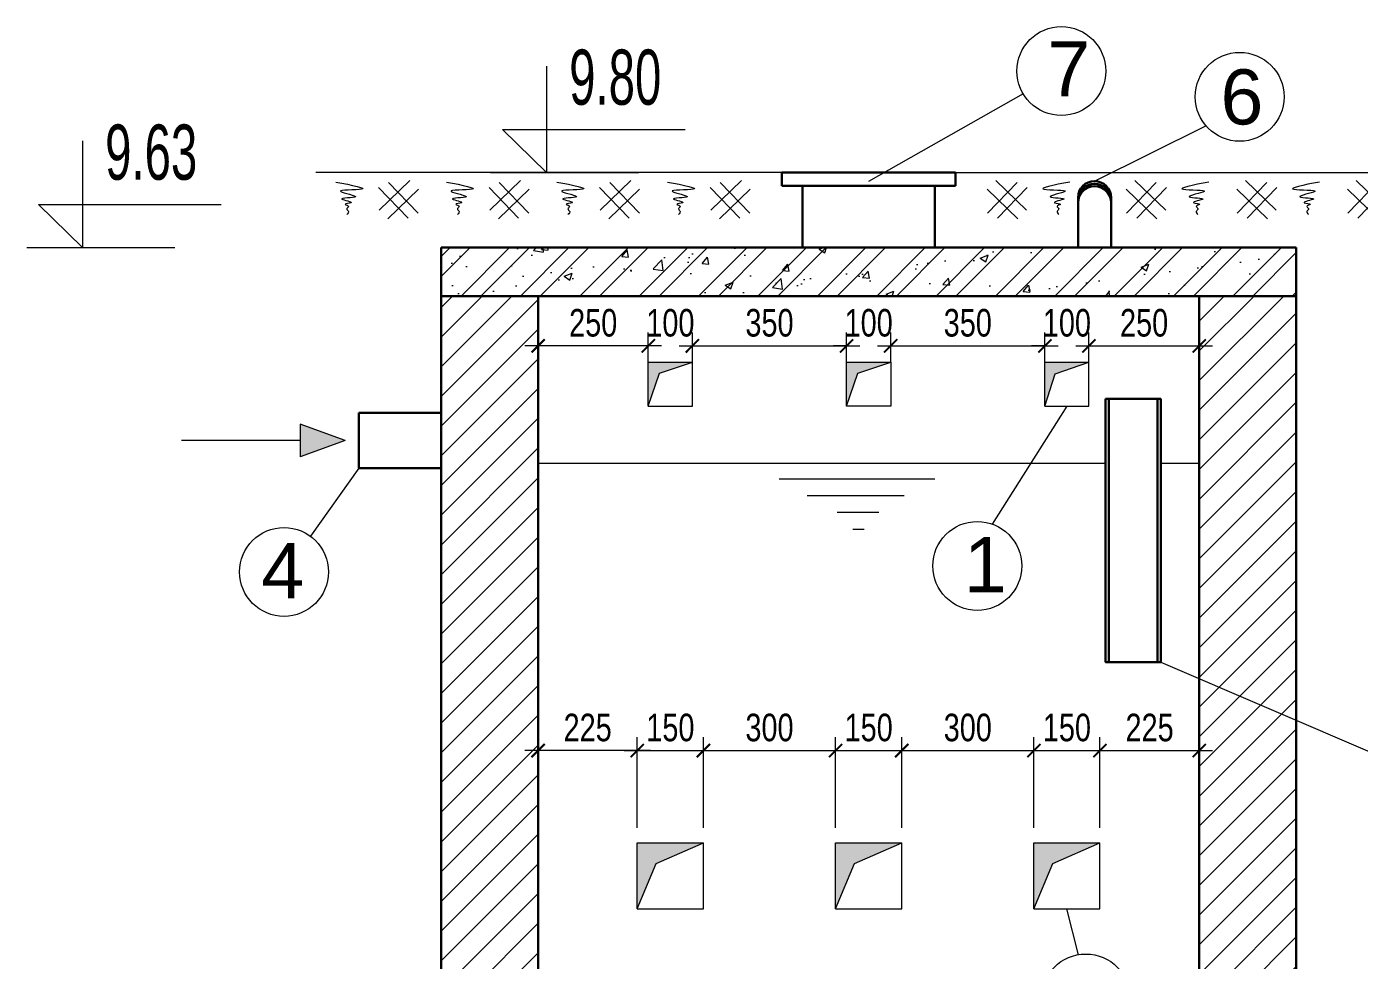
# Model space of a CAD drawing. Header units: millimetres. Extents: x -819040 to 60987, y -269988 to 131461.
# Drawn here: x -120313 to -117289, y -33284 to -31167 of the extents above; entities that cross this region are included whole.
import ezdxf

# ---------------------------------------------------------------- set-up
doc = ezdxf.new("R2010")
doc.units = ezdxf.units.MM
doc.layers.get('0').update_dxf_attribs({"lineweight": 9})
doc.layers.get('Defpoints').update_dxf_attribs({"lineweight": 9})
for name, color, linetype, lineweight in [('BE TU HOAI-CONTINOUS', 3, 'Continuous', 30), ('GHI CHU', 51, 'Continuous', 9), ('HATCH-BE TONG', 41, 'Continuous', 0), ('HATCH-COT THEP', 30, 'Continuous', 0), ('HATCH-GACH', 41, 'Continuous', 0), ('KICH THUOC', 21, 'Continuous', 13), ('KICH THUOC @ 25', 21, 'Continuous', 13), ('MO', 254, 'Continuous', 9), ('PTD-MAT DAT', 7, 'Continuous', 9)]:
    doc.layers.add(name, color=color, linetype=linetype, lineweight=lineweight)
doc.styles.add('arial', font='VnArial-NarrowH.TTF')
doc.styles.add('KICH THUOC', font='arial.ttf', dxfattribs={"width": 0.75})
doc.dimstyles.new('TCVN-2.5', dxfattribs={"dimtxt": 2.5, "dimasz": 1.2, "dimexe": 1.2, "dimexo": 0, "dimgap": 0.8, "dimtad": 1, "dimtoh": 1, "dimdec": 0, "dimzin": 0, "dimdsep": 46, "dimtxsty": 'KICH THUOC', "dimblk": 'ARCHTICK', "dimcen": 1.2, "dimdle": 1.2, "dimclrd": 31, "dimclre": 31, "dimclrt": 256, "dimadec": 0, "dimazin": 0, "dimtm": 1e-09, "dimtfac": 1, "dimtdec": 0, "dimtix": 1, "dimtofl": 0, "dimtmove": 0, "dimatfit": 2, "dimfxl": 7, "dimfxlon": 1, "dimtolj": 1, "dimtzin": 0, "dimlwd": -1, "dimlwe": -1, "dimarcsym": 1})
pattern_1 = [(45, (-790.095, -239.356), (-33.67596, 33.67596), [])]

# ---------------------------------------------------------------- blocks, each defined once
blk = doc.blocks.new('*U61')
at = {"layer": 'PTD-MAT DAT'}
for p, q in [((-147434.5, -32064.2), (-146804.9, -32064.2)), ((-147289.5, -32247.8), (-147155.4, -32108.9)), ((-147112.8, -32234.2), (-147251.7, -32100.1)), ((-147152.1, -32273.6), (-147291, -32139.4)), ((-147243.8, -32270.4), (-147109.6, -32131.4))]:
    blk.add_line(p, q, dxfattribs=at)
blk.add_spline([(-146917.1, -32106.9), (-147032.9, -32140), (-146939, -32150.1), (-147006.2, -32174.2), (-146944.1, -32184.3), (-146985.9, -32200.7), (-146959.3, -32208.3), (-146974.5, -32217.2), (-146966.9, -32227.3), (-146974.5, -32240), (-146966.9, -32253.9)], degree=3, dxfattribs=at)
blk = doc.blocks.new('*U62')
at = {"layer": 'PTD-MAT DAT'}
for p, q in [((-147434.5, -32064.2), (-145803.3, -32064.2)), ((-147289.5, -32247.8), (-147155.4, -32108.9)), ((-147112.8, -32234.2), (-147251.7, -32100.1)), ((-146789.5, -32247.8), (-146655.4, -32108.9)), ((-146612.8, -32234.2), (-146751.7, -32100.1)), ((-146289.5, -32247.8), (-146155.4, -32108.9)), ((-146112.8, -32234.2), (-146251.7, -32100.1)), ((-147152.1, -32273.6), (-147291, -32139.4)), ((-147243.8, -32270.4), (-147109.6, -32131.4)), ((-146652.1, -32273.6), (-146791, -32139.4)), ((-146743.8, -32270.4), (-146609.6, -32131.4)), ((-146152.1, -32273.6), (-146291, -32139.4)), ((-146243.8, -32270.4), (-146109.6, -32131.4))]:
    blk.add_line(p, q, dxfattribs=at)
for points in [[(-146917.1, -32106.9), (-147032.9, -32140), (-146939, -32150.1), (-147006.2, -32174.2), (-146944.1, -32184.3), (-146985.9, -32200.7), (-146959.3, -32208.3), (-146974.5, -32217.2), (-146966.9, -32227.3), (-146974.5, -32240), (-146966.9, -32253.9)], [(-146417.1, -32106.9), (-146532.9, -32140), (-146439, -32150.1), (-146506.2, -32174.2), (-146444.1, -32184.3), (-146485.9, -32200.7), (-146459.3, -32208.3), (-146474.5, -32217.2), (-146466.9, -32227.3), (-146474.5, -32240), (-146466.9, -32253.9)], [(-145917.1, -32106.9), (-146032.9, -32140), (-145939, -32150.1), (-146006.2, -32174.2), (-145944.1, -32184.3), (-145985.9, -32200.7), (-145959.3, -32208.3), (-145974.5, -32217.2), (-145966.9, -32227.3), (-145974.5, -32240), (-145966.9, -32253.9)]]:
    blk.add_spline(points, degree=3, dxfattribs=at)
blk = doc.blocks.new('*U63')
at = {"layer": 'PTD-MAT DAT'}
for p, q in [((-147434.5, -32064.2), (-149543.1, -32064.2)), ((-149256.2, -32234.2), (-149117.3, -32100.1)), ((-149079.4, -32247.8), (-149213.6, -32108.9)), ((-148756.2, -32234.2), (-148617.3, -32100.1)), ((-148579.4, -32247.8), (-148713.6, -32108.9)), ((-148256.2, -32234.2), (-148117.3, -32100.1)), ((-148079.4, -32247.8), (-148213.6, -32108.9)), ((-147756.2, -32234.2), (-147617.3, -32100.1)), ((-147579.4, -32247.8), (-147713.6, -32108.9)), ((-149125.2, -32270.4), (-149259.3, -32131.4)), ((-149216.9, -32273.6), (-149078, -32139.4)), ((-148625.2, -32270.4), (-148759.3, -32131.4)), ((-148716.9, -32273.6), (-148578, -32139.4)), ((-148125.2, -32270.4), (-148259.3, -32131.4)), ((-148216.9, -32273.6), (-148078, -32139.4)), ((-147625.2, -32270.4), (-147759.3, -32131.4)), ((-147716.9, -32273.6), (-147578, -32139.4))]:
    blk.add_line(p, q, dxfattribs=at)
for points in [[(-149451.9, -32106.9), (-149336.1, -32140), (-149429.9, -32150.1), (-149362.7, -32174.2), (-149424.9, -32184.3), (-149383, -32200.7), (-149409.7, -32208.3), (-149394.4, -32217.2), (-149402.1, -32227.3), (-149394.4, -32240), (-149402.1, -32253.9)], [(-148951.9, -32106.9), (-148836.1, -32140), (-148929.9, -32150.1), (-148862.7, -32174.2), (-148924.9, -32184.3), (-148883, -32200.7), (-148909.7, -32208.3), (-148894.4, -32217.2), (-148902.1, -32227.3), (-148894.4, -32240), (-148902.1, -32253.9)], [(-148451.9, -32106.9), (-148336.1, -32140), (-148429.9, -32150.1), (-148362.7, -32174.2), (-148424.9, -32184.3), (-148383, -32200.7), (-148409.7, -32208.3), (-148394.4, -32217.2), (-148402.1, -32227.3), (-148394.4, -32240), (-148402.1, -32253.9)], [(-147951.9, -32106.9), (-147836.1, -32140), (-147929.9, -32150.1), (-147862.7, -32174.2), (-147924.9, -32184.3), (-147883, -32200.7), (-147909.7, -32208.3), (-147894.4, -32217.2), (-147902.1, -32227.3), (-147894.4, -32240), (-147902.1, -32253.9)]]:
    blk.add_spline(points, degree=3, dxfattribs=at)
blk = doc.blocks.new('_ArchTick')
at = {"color": 0, "linetype": 'ByBlock', "const_width": 0.15}
blk.add_lwpolyline([(-0.5, -0.5), (0.5, 0.5)], dxfattribs=at)
blk = doc.blocks.new('*D2111')
at = {"layer": 'Defpoints', "color": 0, "transparency": 16777216}
for p in [(-118777.6, -32808.2), (-118927.6, -33017.5), (-118777.6, -33017.5)]:
    blk.add_point(p, dxfattribs=at)
at = {"layer": 'KICH THUOC', "color": 31, "transparency": 16777216}
for p, q in [((-118927.6, -32983.2), (-118927.6, -32778.2)), ((-118777.6, -32983.2), (-118777.6, -32778.2)), ((-118957.6, -32808.2), (-118747.6, -32808.2))]:
    blk.add_line(p, q, dxfattribs=at)
at = {"layer": 'KICH THUOC', "color": 31, "transparency": 16777216, "xscale": 29.99999999999998, "yscale": 29.99999999999998, "zscale": 29.99999999999998, "rotation": 180}
blk.add_blockref('_ArchTick', (-118927.6, -32808.2), dxfattribs=at)
at = {"layer": 'KICH THUOC', "color": 31, "transparency": 16777216, "xscale": 29.99999999999998, "yscale": 29.99999999999998, "zscale": 29.99999999999998}
blk.add_blockref('_ArchTick', (-118777.6, -32808.2), dxfattribs=at)
at = {"layer": 'KICH THUOC', "transparency": 16777216, "insert": (-118852.6, -32756.3), "char_height": 62.5, "attachment_point": 5, "style": 'KICH THUOC'}
blk.add_mtext('\\A1;150', dxfattribs=at)
blk = doc.blocks.new('*D2112')
at = {"layer": 'Defpoints', "color": 0, "transparency": 16777216}
for p in [(-118477.7, -32808.2), (-118777.6, -33017.5), (-118477.7, -33017.5)]:
    blk.add_point(p, dxfattribs=at)
at = {"layer": 'KICH THUOC', "color": 31, "transparency": 16777216}
for p, q in [((-118777.6, -32983.2), (-118777.6, -32778.2)), ((-118477.7, -32983.2), (-118477.7, -32778.2)), ((-118807.6, -32808.2), (-118447.7, -32808.2))]:
    blk.add_line(p, q, dxfattribs=at)
at = {"layer": 'KICH THUOC', "color": 31, "transparency": 16777216, "xscale": 29.99999999999998, "yscale": 29.99999999999998, "zscale": 29.99999999999998, "rotation": 180}
blk.add_blockref('_ArchTick', (-118777.6, -32808.2), dxfattribs=at)
at = {"layer": 'KICH THUOC', "color": 31, "transparency": 16777216, "xscale": 29.99999999999998, "yscale": 29.99999999999998, "zscale": 29.99999999999998}
blk.add_blockref('_ArchTick', (-118477.7, -32808.2), dxfattribs=at)
at = {"layer": 'KICH THUOC', "transparency": 16777216, "insert": (-118627.7, -32756.3), "char_height": 62.5, "attachment_point": 5, "style": 'KICH THUOC'}
blk.add_mtext('\\A1;300', dxfattribs=at)
blk = doc.blocks.new('*D2113')
at = {"layer": 'Defpoints', "color": 0, "transparency": 16777216}
for p in [(-118327.7, -32808.2), (-118477.7, -33017.5), (-118327.7, -33017.5)]:
    blk.add_point(p, dxfattribs=at)
at = {"layer": 'KICH THUOC', "color": 31, "transparency": 16777216}
for p, q in [((-118477.7, -32983.2), (-118477.7, -32778.2)), ((-118327.7, -32983.2), (-118327.7, -32778.2)), ((-118507.7, -32808.2), (-118297.7, -32808.2))]:
    blk.add_line(p, q, dxfattribs=at)
at = {"layer": 'KICH THUOC', "color": 31, "transparency": 16777216, "xscale": 29.99999999999998, "yscale": 29.99999999999998, "zscale": 29.99999999999998, "rotation": 180}
blk.add_blockref('_ArchTick', (-118477.7, -32808.2), dxfattribs=at)
at = {"layer": 'KICH THUOC', "color": 31, "transparency": 16777216, "xscale": 29.99999999999998, "yscale": 29.99999999999998, "zscale": 29.99999999999998}
blk.add_blockref('_ArchTick', (-118327.7, -32808.2), dxfattribs=at)
at = {"layer": 'KICH THUOC', "transparency": 16777216, "insert": (-118402.7, -32756.3), "char_height": 62.5, "attachment_point": 5, "style": 'KICH THUOC'}
blk.add_mtext('\\A1;150', dxfattribs=at)
blk = doc.blocks.new('*D2114')
at = {"layer": 'Defpoints', "color": 0, "transparency": 16777216}
for p in [(-118027.9, -32808.2), (-118327.7, -33017.5), (-118027.9, -33017.5)]:
    blk.add_point(p, dxfattribs=at)
at = {"layer": 'KICH THUOC', "color": 31, "transparency": 16777216}
for p, q in [((-118327.7, -32983.2), (-118327.7, -32778.2)), ((-118027.9, -32983.2), (-118027.9, -32778.2)), ((-118357.7, -32808.2), (-117997.9, -32808.2))]:
    blk.add_line(p, q, dxfattribs=at)
at = {"layer": 'KICH THUOC', "color": 31, "transparency": 16777216, "xscale": 29.99999999999998, "yscale": 29.99999999999998, "zscale": 29.99999999999998, "rotation": 180}
blk.add_blockref('_ArchTick', (-118327.7, -32808.2), dxfattribs=at)
at = {"layer": 'KICH THUOC', "color": 31, "transparency": 16777216, "xscale": 29.99999999999998, "yscale": 29.99999999999998, "zscale": 29.99999999999998}
blk.add_blockref('_ArchTick', (-118027.9, -32808.2), dxfattribs=at)
at = {"layer": 'KICH THUOC', "transparency": 16777216, "insert": (-118177.8, -32756.3), "char_height": 62.5, "attachment_point": 5, "style": 'KICH THUOC'}
blk.add_mtext('\\A1;300', dxfattribs=at)
blk = doc.blocks.new('*D2115')
at = {"layer": 'Defpoints', "color": 0, "transparency": 16777216}
for p in [(-117877.9, -32808.2), (-118027.9, -33017.5), (-117877.9, -33017.5)]:
    blk.add_point(p, dxfattribs=at)
at = {"layer": 'KICH THUOC', "color": 31, "transparency": 16777216}
for p, q in [((-118027.9, -32983.2), (-118027.9, -32778.2)), ((-117877.9, -32983.2), (-117877.9, -32778.2)), ((-118057.9, -32808.2), (-117847.9, -32808.2))]:
    blk.add_line(p, q, dxfattribs=at)
at = {"layer": 'KICH THUOC', "color": 31, "transparency": 16777216, "xscale": 29.99999999999998, "yscale": 29.99999999999998, "zscale": 29.99999999999998, "rotation": 180}
blk.add_blockref('_ArchTick', (-118027.9, -32808.2), dxfattribs=at)
at = {"layer": 'KICH THUOC', "color": 31, "transparency": 16777216, "xscale": 29.99999999999998, "yscale": 29.99999999999998, "zscale": 29.99999999999998}
blk.add_blockref('_ArchTick', (-117877.9, -32808.2), dxfattribs=at)
at = {"layer": 'KICH THUOC', "transparency": 16777216, "insert": (-117952.9, -32756.3), "char_height": 62.5, "attachment_point": 5, "style": 'KICH THUOC'}
blk.add_mtext('\\A1;150', dxfattribs=at)
blk = doc.blocks.new('*D2116')
at = {"layer": 'Defpoints', "color": 0, "transparency": 16777216}
for p in [(-117652.7, -32808.2), (-117877.9, -33017.5), (-117652.7, -33017.5)]:
    blk.add_point(p, dxfattribs=at)
at = {"layer": 'KICH THUOC', "color": 31, "transparency": 16777216}
for p, q in [((-117877.9, -32983.2), (-117877.9, -32778.2)), ((-117652.7, -32983.2), (-117652.7, -32778.2)), ((-117907.9, -32808.2), (-117622.7, -32808.2))]:
    blk.add_line(p, q, dxfattribs=at)
at = {"layer": 'KICH THUOC', "color": 31, "transparency": 16777216, "xscale": 29.99999999999998, "yscale": 29.99999999999998, "zscale": 29.99999999999998, "rotation": 180}
blk.add_blockref('_ArchTick', (-117877.9, -32808.2), dxfattribs=at)
at = {"layer": 'KICH THUOC', "color": 31, "transparency": 16777216, "xscale": 29.99999999999998, "yscale": 29.99999999999998, "zscale": 29.99999999999998}
blk.add_blockref('_ArchTick', (-117652.7, -32808.2), dxfattribs=at)
at = {"layer": 'KICH THUOC', "transparency": 16777216, "insert": (-117765.3, -32756.3), "char_height": 62.5, "attachment_point": 5, "style": 'KICH THUOC'}
blk.add_mtext('\\A1;225', dxfattribs=at)
blk = doc.blocks.new('*D2117')
at = {"layer": 'Defpoints', "color": 0, "transparency": 16777216}
for p in [(-119152.7, -32808.2), (-119152.7, -33017.5), (-118927.6, -33017.5)]:
    blk.add_point(p, dxfattribs=at)
at = {"layer": 'KICH THUOC', "color": 31, "transparency": 16777216}
for p, q in [((-119152.7, -32983.2), (-119152.7, -32778.2)), ((-118927.6, -32983.2), (-118927.6, -32778.2)), ((-118897.6, -32808.2), (-119182.7, -32808.2))]:
    blk.add_line(p, q, dxfattribs=at)
at = {"layer": 'KICH THUOC', "color": 31, "transparency": 16777216, "xscale": 29.99999999999998, "yscale": 29.99999999999998, "zscale": 29.99999999999998, "rotation": 180}
blk.add_blockref('_ArchTick', (-119152.7, -32808.2), dxfattribs=at)
at = {"layer": 'KICH THUOC', "color": 31, "transparency": 16777216, "xscale": 29.99999999999998, "yscale": 29.99999999999998, "zscale": 29.99999999999998}
blk.add_blockref('_ArchTick', (-118927.6, -32808.2), dxfattribs=at)
at = {"layer": 'KICH THUOC', "transparency": 16777216, "insert": (-119040.2, -32756.3), "char_height": 62.5, "attachment_point": 5, "style": 'KICH THUOC'}
blk.add_mtext('\\A1;225', dxfattribs=at)
blk = doc.blocks.new('*D2118')
at = {"layer": 'Defpoints', "color": 0, "transparency": 16777216}
for p in [(-118802.6, -31890.5), (-118902.6, -31927.5), (-118802.6, -31927.5)]:
    blk.add_point(p, dxfattribs=at)
at = {"layer": 'KICH THUOC', "color": 31, "transparency": 16777216}
for p, q in [((-118902.6, -31927.5), (-118902.6, -31860.5)), ((-118802.6, -31927.5), (-118802.6, -31860.5)), ((-118902.6, -31890.5), (-118932.6, -31890.5)), ((-118802.6, -31890.5), (-118772.6, -31890.5))]:
    blk.add_line(p, q, dxfattribs=at)
at = {"layer": 'KICH THUOC', "color": 31, "transparency": 16777216, "xscale": 29.99999999999998, "yscale": 29.99999999999998, "zscale": 29.99999999999998}
blk.add_blockref('_ArchTick', (-118902.6, -31890.5), dxfattribs=at)
at = {"layer": 'KICH THUOC', "color": 31, "transparency": 16777216, "xscale": 29.99999999999998, "yscale": 29.99999999999998, "zscale": 29.99999999999998, "rotation": 180}
blk.add_blockref('_ArchTick', (-118802.6, -31890.5), dxfattribs=at)
at = {"layer": 'KICH THUOC', "transparency": 16777216, "insert": (-118852.6, -31838.6), "char_height": 62.5, "attachment_point": 5, "style": 'KICH THUOC'}
blk.add_mtext('\\A1;100', dxfattribs=at)
blk = doc.blocks.new('*D2119')
at = {"layer": 'Defpoints', "color": 0, "transparency": 16777216}
for p in [(-118452.7, -31890.5), (-118802.6, -31927.5), (-118452.7, -31927.5)]:
    blk.add_point(p, dxfattribs=at)
at = {"layer": 'KICH THUOC', "color": 31, "transparency": 16777216}
for p, q in [((-118802.6, -31927.5), (-118802.6, -31860.5)), ((-118452.7, -31927.5), (-118452.7, -31860.5)), ((-118832.6, -31890.5), (-118422.7, -31890.5))]:
    blk.add_line(p, q, dxfattribs=at)
at = {"layer": 'KICH THUOC', "color": 31, "transparency": 16777216, "xscale": 29.99999999999998, "yscale": 29.99999999999998, "zscale": 29.99999999999998}
for p, rotation in [((-118802.6, -31890.5), 179.9999999989317), ((-118452.7, -31890.5), 359.9999999989317)]:
    blk.add_blockref('_ArchTick', p, dxfattribs=dict(at, rotation=rotation))
at = {"layer": 'KICH THUOC', "transparency": 16777216, "insert": (-118627.7, -31838.6), "char_height": 62.5, "attachment_point": 5, "rotation": 360, "style": 'KICH THUOC'}
blk.add_mtext('\\A1;350', dxfattribs=at)
blk = doc.blocks.new('*D2120')
at = {"layer": 'Defpoints', "color": 0, "transparency": 16777216}
for p in [(-118352.7, -31890.5), (-118452.7, -31927.5), (-118352.7, -31927.5)]:
    blk.add_point(p, dxfattribs=at)
at = {"layer": 'KICH THUOC', "color": 31, "transparency": 16777216}
for p, q in [((-118452.7, -31927.5), (-118452.7, -31860.5)), ((-118352.7, -31927.5), (-118352.7, -31860.5)), ((-118452.7, -31890.5), (-118482.7, -31890.5)), ((-118352.7, -31890.5), (-118322.7, -31890.5))]:
    blk.add_line(p, q, dxfattribs=at)
at = {"layer": 'KICH THUOC', "color": 31, "transparency": 16777216, "xscale": 29.99999999999998, "yscale": 29.99999999999998, "zscale": 29.99999999999998}
for p, rotation in [((-118452.7, -31890.5), 359.9999999989317), ((-118352.7, -31890.5), 179.9999999989317)]:
    blk.add_blockref('_ArchTick', p, dxfattribs=dict(at, rotation=rotation))
at = {"layer": 'KICH THUOC', "transparency": 16777216, "insert": (-118402.7, -31838.6), "char_height": 62.5, "attachment_point": 5, "rotation": 360, "style": 'KICH THUOC'}
blk.add_mtext('\\A1;100', dxfattribs=at)
blk = doc.blocks.new('*D2121')
at = {"layer": 'Defpoints', "color": 0, "transparency": 16777216}
for p in [(-118002.9, -31890.5), (-118352.7, -31927.5), (-118002.9, -31927.5)]:
    blk.add_point(p, dxfattribs=at)
at = {"layer": 'KICH THUOC', "color": 31, "transparency": 16777216}
for p, q in [((-118352.7, -31927.5), (-118352.7, -31860.5)), ((-118002.9, -31927.5), (-118002.9, -31860.5)), ((-118382.7, -31890.5), (-117972.9, -31890.5))]:
    blk.add_line(p, q, dxfattribs=at)
at = {"layer": 'KICH THUOC', "color": 31, "transparency": 16777216, "xscale": 29.99999999999998, "yscale": 29.99999999999998, "zscale": 29.99999999999998}
for p, rotation in [((-118352.7, -31890.5), 179.9999999989317), ((-118002.9, -31890.5), 359.9999999989317)]:
    blk.add_blockref('_ArchTick', p, dxfattribs=dict(at, rotation=rotation))
at = {"layer": 'KICH THUOC', "transparency": 16777216, "insert": (-118177.8, -31838.6), "char_height": 62.5, "attachment_point": 5, "rotation": 360, "style": 'KICH THUOC'}
blk.add_mtext('\\A1;350', dxfattribs=at)
blk = doc.blocks.new('*D2122')
at = {"layer": 'Defpoints', "color": 0, "transparency": 16777216}
for p in [(-117902.9, -31890.5), (-118002.9, -31927.5), (-117902.9, -31927.5)]:
    blk.add_point(p, dxfattribs=at)
at = {"layer": 'KICH THUOC', "color": 31, "transparency": 16777216}
for p, q in [((-118002.9, -31927.5), (-118002.9, -31860.5)), ((-117902.9, -31927.5), (-117902.9, -31860.5)), ((-118002.9, -31890.5), (-118032.9, -31890.5)), ((-117902.9, -31890.5), (-117872.9, -31890.5))]:
    blk.add_line(p, q, dxfattribs=at)
at = {"layer": 'KICH THUOC', "color": 31, "transparency": 16777216, "xscale": 29.99999999999998, "yscale": 29.99999999999998, "zscale": 29.99999999999998}
for p, rotation in [((-118002.9, -31890.5), 359.9999999989317), ((-117902.9, -31890.5), 179.9999999989317)]:
    blk.add_blockref('_ArchTick', p, dxfattribs=dict(at, rotation=rotation))
at = {"layer": 'KICH THUOC', "transparency": 16777216, "insert": (-117952.9, -31838.6), "char_height": 62.5, "attachment_point": 5, "rotation": 360, "style": 'KICH THUOC'}
blk.add_mtext('\\A1;100', dxfattribs=at)
blk = doc.blocks.new('*D2123')
at = {"layer": 'Defpoints', "color": 0, "transparency": 16777216}
for p in [(-117652.7, -31890.5), (-117902.9, -31927.5), (-117652.7, -31927.5)]:
    blk.add_point(p, dxfattribs=at)
at = {"layer": 'KICH THUOC', "color": 31, "transparency": 16777216}
for p, q in [((-117902.9, -31927.5), (-117902.9, -31860.5)), ((-117652.7, -31927.5), (-117652.7, -31860.5)), ((-117932.9, -31890.5), (-117622.7, -31890.5))]:
    blk.add_line(p, q, dxfattribs=at)
at = {"layer": 'KICH THUOC', "color": 31, "transparency": 16777216, "xscale": 29.99999999999998, "yscale": 29.99999999999998, "zscale": 29.99999999999998}
for p, rotation in [((-117902.9, -31890.5), 179.9999999989317), ((-117652.7, -31890.5), 359.9999999989317)]:
    blk.add_blockref('_ArchTick', p, dxfattribs=dict(at, rotation=rotation))
at = {"layer": 'KICH THUOC', "transparency": 16777216, "insert": (-117777.8, -31838.6), "char_height": 62.5, "attachment_point": 5, "rotation": 360, "style": 'KICH THUOC'}
blk.add_mtext('\\A1;250', dxfattribs=at)
blk = doc.blocks.new('*D2124')
at = {"layer": 'Defpoints', "color": 0, "transparency": 16777216}
for p in [(-119152.7, -31890.5), (-119152.7, -31927.5), (-118902.6, -31927.5)]:
    blk.add_point(p, dxfattribs=at)
at = {"layer": 'KICH THUOC', "color": 31, "transparency": 16777216}
for p, q in [((-119152.7, -31927.5), (-119152.7, -31860.5)), ((-118902.6, -31927.5), (-118902.6, -31860.5)), ((-118872.6, -31890.5), (-119182.7, -31890.5))]:
    blk.add_line(p, q, dxfattribs=at)
at = {"layer": 'KICH THUOC', "color": 31, "transparency": 16777216, "xscale": 29.99999999999998, "yscale": 29.99999999999998, "zscale": 29.99999999999998}
for p, rotation in [((-119152.7, -31890.5), 179.9999999989317), ((-118902.6, -31890.5), 359.9999999989317)]:
    blk.add_blockref('_ArchTick', p, dxfattribs=dict(at, rotation=rotation))
at = {"layer": 'KICH THUOC', "transparency": 16777216, "insert": (-119027.7, -31838.6), "char_height": 62.5, "attachment_point": 5, "rotation": 360, "style": 'KICH THUOC'}
blk.add_mtext('\\A1;250', dxfattribs=at)

msp = doc.modelspace()

# ---------------------------------------------------------------- hatches: boundary and pattern name
at = {"layer": 'HATCH-BE TONG'}
h = msp.add_hatch(dxfattribs=at)
h.set_pattern_fill('AR-CONC', color=256)
h.set_pattern_definition([(50, (-1444.04, -239.36), (182.18467, -15.93909), [19.05, -209.55]), (355, (-1444.04, -239.36), (-35.24342, 191.05685), [15.24, -167.64058]), (100.45144, (-1428.86, -240.68), (146.94125, 175.11775), [16.19, -178.09024]), (46.1842, (-1444.04, -188.56), (271.07904, -42.04233), [28.575, -314.325]), (96.63556, (-1421.45, -192.06), (237.40413, 247.4261), [24.285, -267.1356]), (351.18415, (-1444.04, -188.56), (237.40413, 247.4261), [22.85997, -251.45973]), (21, (-1418.64, -201.26), (151.6144, -102.2652), [19.05, -209.55]), (326, (-1418.64, -201.26), (61.80203, 184.18797), [15.24, -167.64]), (71.45144, (-1406.01, -209.78), (213.41642, 81.92277), [16.19, -178.08994]), (37.5, (-1444.044, -239.356), (3.088603, 84.55504), [0, -165.608, 0, -170.18, 0, -168.275]), (7.5, (-1444.04, -239.36), (66.81966, 100.180575), [0, -97.028, 0, -161.798, 0, -64.135]), (327.5, (-1500.686, -239.356), (135.590595, -5.728744), [0, -63.5, 0, -198.12, 0, -262.89]), (317.5, (-1526.09, -239.36), (148.12918, 25.42649), [0, -82.55, 0, -131.572, 0, -186.69])])
h.paths.add_polyline_path([(-117432.7, -31667.5), (-118252.7, -31667.5), (-119372.7, -31667.5), (-119372.7, -31777.5), (-118302.7, -31777.5), (-117432.7, -31777.5)])
h.paths.add_polyline_path([(-118176, -34367.5), (-119472.7, -34367.5), (-119472.7, -34467.5), (-118176, -34467.5)])
h.paths.add_polyline_path([(-118176, -34167.5), (-119472.7, -34167.5), (-119472.7, -34367.5), (-118176, -34367.5)])
h.paths.add_polyline_path([(-117332.7, -34367.5), (-118176, -34367.5), (-118176, -34467.5), (-117332.7, -34467.5)])
h.paths.add_polyline_path([(-117332.7, -34167.5), (-118176, -34167.5), (-118176, -34367.5), (-117332.7, -34367.5)])
at = {"layer": 'HATCH-COT THEP'}
h = msp.add_hatch(dxfattribs=at)
h.set_pattern_fill('ANSI32', color=256, scale=10)
h.set_pattern_definition([(45, (-1444.04, -239.36), (-67.35192, 67.35192), []), (45, (-1399.14, -239.36), (-67.35192, 67.35192), [])])
h.paths.add_polyline_path([(-117432.7, -31667.5), (-118252.7, -31667.5), (-119372.7, -31667.5), (-119372.7, -31777.5), (-118302.7, -31777.5), (-117432.7, -31777.5)])
h.paths.add_polyline_path([(-117332.7, -34167.5), (-119472.7, -34167.5), (-119472.7, -34367.5), (-117332.7, -34367.5)])
at = {"layer": 'HATCH-GACH'}
h = msp.add_hatch(dxfattribs=at)
h.set_pattern_fill('ANSI31', color=256, scale=15)
h.set_pattern_definition(pattern_1)
h.paths.add_polyline_path([(-119152.7, -31777.5), (-119372.7, -31777.5), (-119372.7, -34167.5), (-119152.7, -34167.5)])
h = msp.add_hatch(dxfattribs=at)
h.set_pattern_fill('ANSI31', color=256, scale=15)
h.set_pattern_definition(pattern_1)
h.paths.add_polyline_path([(-117432.7, -31777.5), (-117652.7, -31777.5), (-117652.7, -34167.5), (-117432.7, -34167.5)])
at = {"layer": 'MO'}
for points in [[(-118802.6, -31927.5), (-118902.6, -31927.5), (-118902.6, -32027.5), (-118876.9, -31952.7)], [(-118352.7, -31927.5), (-118452.7, -31927.5), (-118452.7, -32027.5), (-118427, -31952.7)], [(-117902.9, -31927.5), (-118002.9, -31927.5), (-118002.9, -32027.5), (-117979.9, -31953.7)], [(-119590.5, -32105), (-119692.4, -32067.7), (-119692.4, -32142.2)], [(-118777.6, -33017.5), (-118927.6, -33017.5), (-118927.6, -33167.5), (-118884.9, -33064.6)], [(-118327.7, -33017.5), (-118477.7, -33017.5), (-118477.7, -33167.5), (-118435, -33064.6)], [(-117877.9, -33017.5), (-118027.9, -33017.5), (-118027.9, -33167.5), (-117985.1, -33064.6)]]:
    msp.add_hatch(color=256, dxfattribs=at).paths.add_polyline_path(points)

# ---------------------------------------------------------------- linework, layer by layer
at = {"layer": 'BE TU HOAI-CONTINOUS', "ltscale": 100}
for p, q in [((-118599.4, -31497.5), (-118206, -31497.5)), ((-118599.4, -31497.5), (-118599.4, -31527.5)), ((-118206, -31497.5), (-118206, -31527.5)), ((-118599.4, -31527.5), (-118206, -31527.5)), ((-118552.7, -31667.5), (-118552.7, -31527.5)), ((-118252.7, -31667.5), (-118252.7, -31527.5)), ((-117927.7, -31667.5), (-117927.7, -31554.3)), ((-117852.7, -31667.5), (-117852.7, -31554.3)), ((-119372.7, -34167.5), (-119372.7, -31667.5)), ((-119372.7, -31667.5), (-118252.7, -31667.5)), ((-118252.7, -31667.5), (-117432.7, -31667.5)), ((-117432.7, -34167.5), (-117432.7, -31667.5)), ((-119372.7, -31777.5), (-118302.7, -31777.5)), ((-119152.7, -34167.5), (-119152.7, -31777.5)), ((-118302.7, -31777.5), (-117432.7, -31777.5)), ((-117652.7, -34167.5), (-117652.7, -31777.5)), ((-119372.7, -32042.5), (-119559.4, -32042.5)), ((-119559.4, -32042.5), (-119559.4, -32167.5)), ((-119372.7, -32167.5), (-119559.4, -32167.5))]:
    msp.add_line(p, q, dxfattribs=at)
at = {"layer": 'BE TU HOAI-CONTINOUS'}
for p, q in [((-117857.7, -32607.5), (-117857.7, -32010.7)), ((-117747.7, -32010.7), (-117747.7, -32607.5))]:
    msp.add_line(p, q, dxfattribs=at)
msp.add_lwpolyline([(-117865.2, -32010.7), (-117740.2, -32010.7), (-117740.2, -32607.5), (-117865.2, -32607.5)], close=True, dxfattribs=at)
at = {"layer": 'BE TU HOAI-CONTINOUS', "ltscale": 100}
for centre in [(-117890.2, -31554.3), (-117890.2, -31560.5), (-117890.2, -31565.9)]:
    msp.add_arc(centre, 37.5, 0, 180, dxfattribs=at)
at = {"layer": 'GHI CHU'}
for p, q in [((-117890.2, -31516.8), (-117637.6, -31391.2)), ((-119559.4, -32167.5), (-119669.4, -32321.9)), ((-117865.2, -32157.5), (-119152.7, -32157.5)), ((-117652.7, -32157.5), (-117740.2, -32157.5)), ((-117740.2, -32607.5), (-117249.8, -32817.7))]:
    msp.add_line(p, q, dxfattribs=at)
for centre in [(-117965.6, -31267.4), (-117561, -31325.7), (-118156.3, -32389.6), (-119729.1, -32403.1), (-117910, -33370.4)]:
    msp.add_circle(centre, 100.8, dxfattribs=at)
at = {"layer": 'MO'}
for p, q in [((-119133.5, -31255.9), (-119133.5, -31497.5)), ((-118052.2, -31319), (-118402.7, -31517.5)), ((-119133.5, -31497.5), (-119233.6, -31400.2)), ((-119233.6, -31400.2), (-118819, -31400.2)), ((-120186.1, -31425.9), (-120186.1, -31667.5)), ((-119260.4, -31497.5), (-118923.9, -31497.5)), ((-120186.1, -31667.5), (-120286.2, -31570.2)), ((-120286.2, -31570.2), (-119871.6, -31570.2)), ((-120313, -31667.5), (-119976.6, -31667.5)), ((-118902.6, -31927.5), (-118802.6, -31927.5)), ((-118902.6, -32027.5), (-118902.6, -31927.5)), ((-118876.9, -31952.7), (-118802.6, -31927.5)), ((-118802.6, -32027.5), (-118802.6, -31927.5)), ((-118452.7, -32027.5), (-118452.7, -31927.5)), ((-118427, -31952.7), (-118352.7, -31927.5)), ((-118002.9, -31927.5), (-117902.9, -31927.5)), ((-118002.9, -32027.5), (-118002.9, -31927.5)), ((-117979.9, -31953.7), (-117902.9, -31927.5)), ((-117902.9, -32027.5), (-117902.9, -31927.5)), ((-118902.6, -32027.5), (-118876.9, -31952.7)), ((-118452.7, -32027.5), (-118427, -31952.7)), ((-118002.9, -32027.5), (-117979.9, -31953.7)), ((-118902.6, -32027.5), (-118802.6, -32027.5)), ((-117952.9, -32027.5), (-118122.7, -32294.6)), ((-118002.9, -32027.5), (-117902.9, -32027.5)), ((-119590.5, -32105), (-119692.4, -32067.7)), ((-119692.4, -32067.7), (-119692.4, -32142.2)), ((-119692.4, -32105), (-119961.9, -32105)), ((-119590.5, -32105), (-119692.4, -32142.2)), ((-118605.6, -32192), (-118252.5, -32192)), ((-118542, -32229.7), (-118321.9, -32229.7)), ((-118474.5, -32267.3), (-118379.4, -32267.3)), ((-118438.7, -32306.1), (-118412.9, -32306.1)), ((-118927.6, -33017.5), (-118777.6, -33017.5)), ((-118927.6, -33167.5), (-118927.6, -33017.5)), ((-118884.9, -33064.6), (-118777.6, -33017.5)), ((-118777.6, -33167.5), (-118777.6, -33017.5)), ((-118477.7, -33017.5), (-118327.7, -33017.5)), ((-118477.7, -33167.5), (-118477.7, -33017.5)), ((-118435, -33064.6), (-118327.7, -33017.5)), ((-118327.7, -33167.5), (-118327.7, -33017.5)), ((-118027.9, -33017.5), (-117877.9, -33017.5)), ((-118027.9, -33167.5), (-118027.9, -33017.5)), ((-117985.1, -33064.6), (-117877.9, -33017.5)), ((-117877.9, -33167.5), (-117877.9, -33017.5)), ((-118927.6, -33167.5), (-118884.9, -33064.6)), ((-118477.7, -33167.5), (-118435, -33064.6)), ((-118027.9, -33167.5), (-117985.1, -33064.6)), ((-118927.6, -33167.5), (-118777.6, -33167.5)), ((-118477.7, -33167.5), (-118327.7, -33167.5)), ((-118027.9, -33167.5), (-117877.9, -33167.5)), ((-117926.8, -33271.1), (-117952.9, -33167.5))]:
    msp.add_line(p, q, dxfattribs=at)
msp.add_lwpolyline([(-118452.7, -31927.5), (-118352.7, -31927.5), (-118352.7, -32027.5), (-118452.7, -32027.5)], close=True, dxfattribs=at)

# ---------------------------------------------------------------- block references
at = {"layer": 'PTD-MAT DAT', "xscale": 0.5016845646873089, "yscale": 0.5016845646873089, "zscale": 0.5016845646873089}
for name, p in [('*U63', (-44633.8, -15411.4)), ('*U61', (-44240.4, -15411.4)), ('*U62', (-43924.6, -15411.4))]:
    msp.add_blockref(name, p, dxfattribs=at)

# ---------------------------------------------------------------- texts
at = {"layer": 'MO', "style": 'arial', "width": 0.75}
for s, p in [('9.80', (-119082.2, -31343.7)), ('9.63', (-120135, -31513.7))]:
    msp.add_text(s, height=125, dxfattribs=at).set_placement(p)
at = {"layer": 'MO', "char_height": 125, "width": 7738.235, "attachment_point": 1, "style": 'arial'}
for s, insert in [('{\\fArial|b0|i0|c0|p34;7}', (-117997, -31199.6)), ('{\\fArial|b0|i0|c0|p34;6}', (-117604.4, -31263.4)), ('{\\fArial|b0|i0|c0|p34;4}', (-119780.6, -32337.8)), ('{\\fArial|b0|i0|c0|p34;1}', (-118186.7, -32324.3))]:
    msp.add_mtext(s, dxfattribs=dict(at, insert=insert))

# ---------------------------------------------------------------- dimensions: what is measured, and where the dimension line sits
at = {"layer": 'KICH THUOC @ 25'}
for base, p1, p2, picture, middle in [((-119152.7, -31890.5), (-118902.6, -31927.5), (-119152.7, -31927.5), '*D2124', (-119027.7, -31838.6)), ((-118452.7, -31890.5), (-118802.6, -31927.5), (-118452.7, -31927.5), '*D2119', (-118627.7, -31838.6)), ((-118352.7, -31890.5), (-118452.7, -31927.5), (-118352.7, -31927.5), '*D2120', (-118402.7, -31838.6)), ((-118002.9, -31890.5), (-118352.7, -31927.5), (-118002.9, -31927.5), '*D2121', (-118177.8, -31838.6)), ((-117902.9, -31890.5), (-118002.9, -31927.5), (-117902.9, -31927.5), '*D2122', (-117952.9, -31838.6)), ((-117652.7, -31890.5), (-117902.9, -31927.5), (-117652.7, -31927.5), '*D2123', (-117777.8, -31838.6)), ((-119152.7, -32808.2), (-118927.6, -33017.5), (-119152.7, -33017.5), '*D2117', (-119040.2, -32756.3)), ((-118477.7, -32808.2), (-118777.6, -33017.5), (-118477.7, -33017.5), '*D2112', (-118627.7, -32756.3)), ((-118327.7, -32808.2), (-118477.7, -33017.5), (-118327.7, -33017.5), '*D2113', (-118402.7, -32756.3)), ((-118027.9, -32808.2), (-118327.7, -33017.5), (-118027.9, -33017.5), '*D2114', (-118177.8, -32756.3)), ((-117877.9, -32808.2), (-118027.9, -33017.5), (-117877.9, -33017.5), '*D2115', (-117952.9, -32756.3)), ((-117652.7, -32808.2), (-117877.9, -33017.5), (-117652.7, -33017.5), '*D2116', (-117765.3, -32756.3))]:
    dim = msp.add_linear_dim(base=base, p1=p1, p2=p2, angle=180, dimstyle='TCVN-2.5', override={"dimscale": 25, "dimtix": 1, "dimtofl": 0, "dimtmove": 1, "dimatfit": 2}, dxfattribs=at)
    dim.commit()
    dim.dimension.update_dxf_attribs({"geometry": picture, "text_midpoint": middle})
for p1, p2, distance, picture, middle in [((-118902.6, -31927.5), (-118802.6, -31927.5), 37, '*D2118', (-118852.6, -31838.6)), ((-118927.6, -33017.5), (-118777.6, -33017.5), 209.3, '*D2111', (-118852.6, -32756.3))]:
    dim = msp.add_aligned_dim(p1=p1, p2=p2, distance=distance, dimstyle='TCVN-2.5', override={"dimscale": 25, "dimtix": 1, "dimtofl": 0, "dimtmove": 0, "dimatfit": 2}, dxfattribs=at)
    dim.commit()
    dim.dimension.update_dxf_attribs({"geometry": picture, "text_midpoint": middle})

doc.saveas('drawing.dxf')
